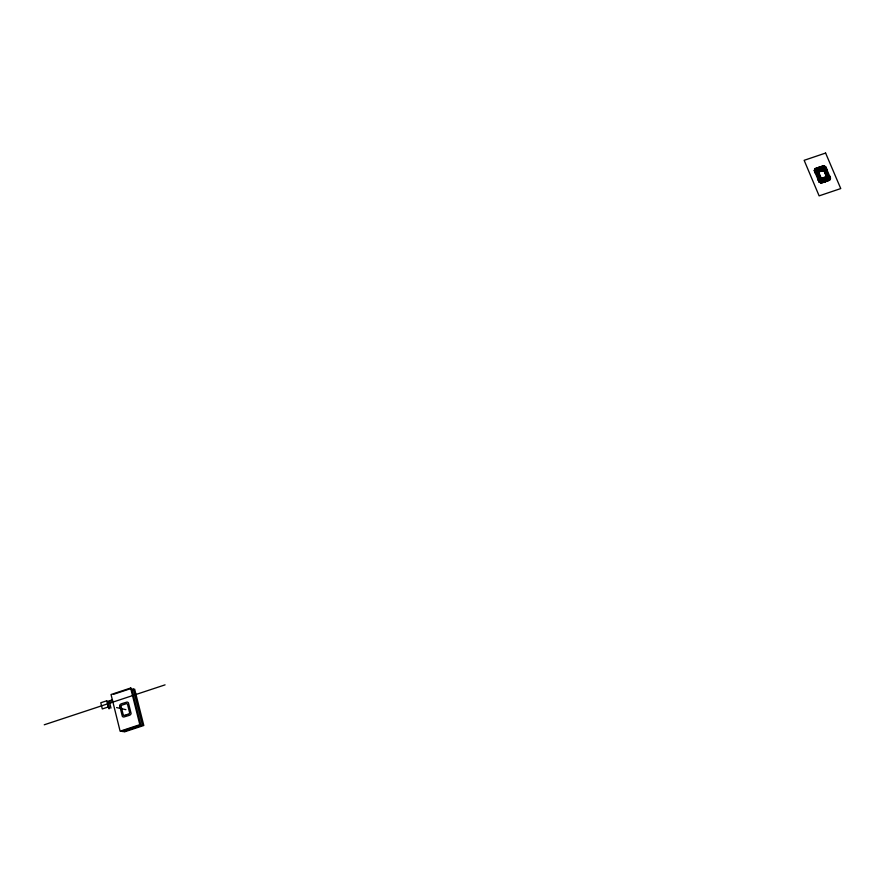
<?xml version="1.0" encoding="UTF-8"?>
<svg xmlns="http://www.w3.org/2000/svg" width="885" height="885" viewBox="0 0 885 885"><rect width="100%" height="100%" fill="white"/><g stroke="black" fill="none" stroke-linecap="round" stroke-linejoin="round"><path stroke-width="1.33" d="M119.685 705.688L122.318 716.308A2.069 1.914 -62.3 0 0 123.834 717.005L128.911 715.478A13.706 12.733 -61.5 0 0 129.398 715.301L129.995 715.025A2.091 1.947 -62.3 0 0 131.102 713.421L128.425 702.801A2.058 1.914 -61.6 0 0 126.909 702.104L121.853 703.63A13.773 12.777 -62.4 0 0 121.367 703.807L120.769 704.084A2.091 1.936 -61.7 0 0 119.663 705.688M830.484 178.117L829.555 179.821L825.285 181.27L821.026 182.708L819.067 181.967M814.288 170.672L815.218 168.969L822.663 166.502L824.908 166.834L829.887 178.56L829.278 179.655L821.103 182.421L819.842 181.956L814.875 170.219L815.483 169.135L823.647 166.38A2.6 2.334 2.3 0 1 825.55 167.165L826.844 169.577M829.676 178.062L828.825 179.478L821.313 182.011L819.621 181.458M815.085 170.728L815.937 169.312L823.437 166.778L825.119 167.331M818.691 172.044L821.335 178.538A7.323 6.604 2.2 0 0 821.877 178.372L825.661 177.653M825.55 176.934L824.001 177.985M825.506 177.476L825.749 177.387A6.604 5.952 2.4 0 0 826.192 177.221L826.457 176.336A9.016 8.131 2.3 0 0 826.302 175.927L824.156 171.059A8.839 7.965 2.1 0 0 824.035 170.805A11.571 10.432 2 0 0 823.869 170.429L821.911 170.407M818.647 167.807L823.725 166.092L825.672 166.823L830.528 178.228L829.71 180.219L824.986 181.812M817.784 168.36L815.472 169.5A1.46 1.316 2 0 0 815.207 170.008L816.07 173.029M818.061 169.832L816.877 170.351L816.91 171.148A22.335 20.067 2.7 0 0 817.12 171.657L819.576 177.254M820.716 166.668L821.302 166.468A20.864 18.817 2.9 0 1 821.922 166.269L823.548 165.705L825.628 166.701M820.118 166.867L815.063 168.581L814.244 170.551L819.112 182.089L821.203 183.095L826.269 181.381M818.094 167.995L817.53 168.183A25.057 22.623 3 0 0 816.921 168.404L815.572 169.101A2.6 2.345 2.1 0 0 814.642 170.849L815.052 172.442M818.326 168.504L817.618 168.747A14.791 13.341 2.6 0 0 817.076 168.946L816.446 169.245A2.246 2.024 2.1 0 0 815.384 170.871L815.926 172.708M819.377 177L816.656 170.595L823.835 168.161L828.106 178.195L823.227 180.131M819.333 169.4L820.959 168.847M820.152 169.444L816.877 170.849L818.868 175.573M819.532 169.655L817.972 170.185A8.994 8.109 2.4 0 0 817.497 170.362L817.486 172.276M819.444 169.688L821.081 169.123M821.136 170.982L822.342 170.584M819.764 171.126L819.012 171.391A6.604 5.963 2.4 0 0 818.57 171.557L818.359 172.409A9.005 8.109 2.4 0 0 818.459 172.852L818.514 172.984M821.037 171.225L819.2 171.845A6.472 5.841 2.4 0 0 818.691 172.033M823.902 177.498L825.052 177.1M824.853 177.697L826.634 176.757A11.804 10.653 2.3 0 0 826.457 176.292L825.926 175.241M824.145 179.5L824.842 179.268M820.262 179.113L821.324 180.44L827.652 178.305L826.07 173.637M826.347 179.069L827.895 177.763A22.302 20.156 2 0 0 827.641 177.122L827.176 176.27M824.477 179.389L826.789 178.593A8.983 8.098 2.3 0 0 827.265 178.427L827.364 176.712M825.406 181.226L827.232 180.606A24.869 22.357 1.8 0 0 827.851 180.396L829.201 179.699A2.6 2.345 2.7 0 0 830.13 177.94L829.411 175.617M826.789 180.496L829.3 179.29A1.471 1.327 2.7 0 0 829.566 178.77L828.614 175.562M818.492 167.42L822.995 166.048A2.932 2.633 2.3 0 1 825.572 167.121L825.948 167.696M817.895 167.619L815.727 168.504A2.921 2.633 2.1 0 0 814.598 170.838L814.941 172.188M821.402 167.475L820.793 167.342M822.054 168.482L822.541 168.316A10.31 9.293 2.6 0 1 823.039 168.161L823.902 168.416L825.097 171.358M821.291 169.057L823.371 168.427L824.09 169.046A17.457 15.753 1.8 0 1 824.3 169.511L824.378 169.444M820.273 169.4L823.869 168.493L826.59 174.887M822.132 170.097L818.116 172.033A11.804 10.62 2.5 0 0 818.304 172.486L819.344 174.765M822.619 170.484L819.576 171.513M822.11 170.86L822.862 170.407A7.334 6.615 2.6 0 1 823.404 170.241L824.344 171.502M823.714 177.553L821.136 178.35L820.45 177.586M822.408 178.206L823.824 178.04M823.459 179.732L821.302 180.352L820.649 179.732A17.534 15.775 3 0 1 820.439 179.268L819.964 178.162M824.599 179.666L825.428 179.389M822.873 180.252L822.209 180.474A10.288 9.27 2.2 0 1 821.711 180.629L824.72 179.622M823.703 181.204L821.568 181.779A2.224 2.002 2.5 0 1 819.742 181.171L818.647 179.135M826.435 180.286L827.154 180.042A14.746 13.275 2.2 0 0 827.685 179.843L828.327 179.544A2.257 2.035 2.7 0 0 829.378 177.918L828.825 176.071M825.805 181.536L823.448 182.332A20.753 18.685 1.9 0 1 822.829 182.531L821.756 182.752A2.932 2.644 2.5 0 1 819.178 181.668L817.895 179.201M826.867 181.171L829.046 180.286A2.932 2.644 2.7 0 0 830.174 177.951L830.064 177.299M819.455 167.53L820.284 167.254M821.346 167.154L823.183 167.011A2.212 1.991 2.3 0 1 824.997 167.619L826.181 169.82M822.342 178.781L822.088 178.858A7.511 6.77 2.2 0 1 821.612 179.013L820.594 177.907M823.669 179.655L824.499 179.378M824.09 181.668L821.203 182.398A2.6 2.345 2.5 0 1 819.2 181.624L818.57 180.684M821.545 167.088L821.745 167.022A22.866 20.632 3.1 0 1 822.342 166.834L823.924 166.634A1.46 1.316 2.3 0 1 824.499 166.867L826.092 169.643M822.63 170.683L824.09 170.905M112.461 699.792L108.49 701.108L107.461 702.834L108.932 708.785M128.192 714.195L128.756 714.007A8.352 7.755 -61.7 0 0 129.188 713.841L129.675 713.033L127.617 704.681A16.273 15.067 -61.8 0 0 127.484 704.206L126.71 703.575L121.997 705.102A8.374 7.766 -62.2 0 0 121.566 705.256L121.101 706.175L123.137 714.416A16.284 15.145 -62.1 0 0 123.269 714.903L123.712 715.545L125.128 715.202M113.391 694.349L131.622 688.32L140.837 724.892L121.168 731.386M112.948 701.772L109.751 703.133L110.968 708.111M127.894 714.295L126.865 714.637M132.053 689.99L134.642 689.138L143.812 725.49L124.265 731.939M112.594 700.345L109.098 701.495L108.169 702.922L109.563 708.575M44.25 724.793L165.064 684.857M126.455 714.77L125.283 715.157M122.816 731.674L142.419 725.213L133.226 688.751M116.577 707.569L125.891 709.659M820.583 177.675A8.861 7.976 2.7 0 0 820.716 177.974A11.605 10.454 2.8 0 0 820.882 178.35C822.198 179.423 826.878 177.697 826.203 175.905M823.99 170.739L823.205 169.765A7.522 6.781 2.6 0 0 822.663 169.92L818.382 171.978L818.592 172.984M826.203 168.106L826.734 169.312M818.548 180.673L818.005 179.467M825.163 171.524L825.882 173.206M824.289 171.192L824.809 172.586M824.444 171.745L824.986 173.029M819.886 176.038L820.528 177.564M825.351 173.858L825.661 174.599M819.72 175.65L819.997 176.314M819.244 176.458L821.192 180.673L818.78 175.584M819.499 177.299L820.66 180.053M818.348 178.438L820.24 181.923A1.471 1.327 2.5 0 0 820.826 182.155L822.408 181.956A22.711 20.444 1.7 0 0 823.006 181.768M827.077 176.038L827.552 176.911M825.473 174.157L826.181 175.65M826.247 175.794L826.114 176.712A6.472 5.83 2.3 0 1 825.55 176.934M819.233 174.522L819.51 175.175M818.636 173.106L818.89 173.692M815.45 173.427L815.162 172.708M829.522 175.872L829.898 176.856M825.605 153.061L804.144 160.318L819.123 195.862L840.75 188.571L825.605 153.061M130.604 688.032L111.034 694.515L120.117 731.198L139.83 724.693L130.604 688.032M106.82 700.765L100.779 702.756L102.295 708.94L108.346 706.949L106.82 700.765"/></g></svg>
